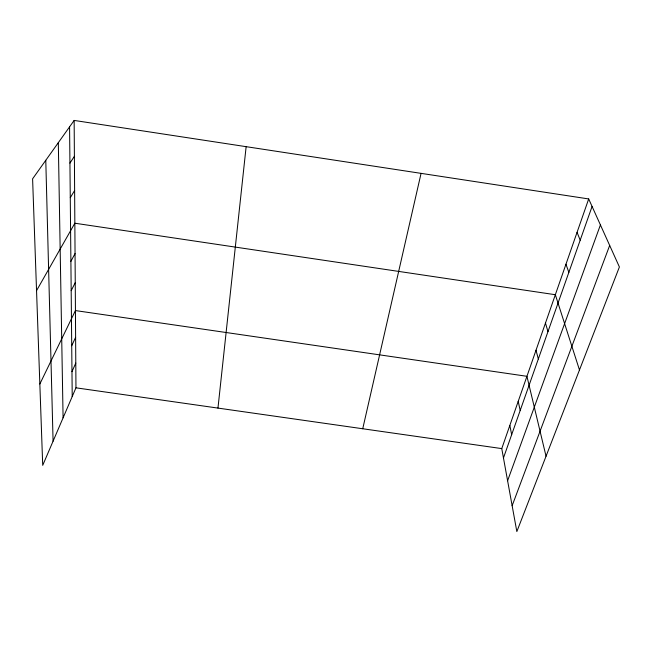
<?xml version="1.0" encoding="UTF-8"?>
<svg xmlns="http://www.w3.org/2000/svg" width="652" height="652" viewBox="0 0 652 652"><rect width="100%" height="100%" fill="white"/><g stroke="black" fill="none" stroke-linecap="round" stroke-linejoin="round"><path stroke-width="0.98" d="M217.964 408.087L246.138 146.667M362.732 428.755L421.07 173.359M588.691 198.941L619.4 266.978L516.84 531.576L501.763 448.6L588.691 198.941L74.149 120.424L32.6 178.827L42.714 465.341L75.958 387.818L74.149 120.424M503.458 457.957L592.081 206.448M507.598 480.752L600.419 224.924M512.138 505.732L609.677 245.437M71.973 371.656L75.787 363.082M71.72 345.756L75.616 337.353M39.845 384.004L75.436 310.572L526.93 376.302L546.042 456.237M71.182 290.67L75.249 282.666M70.889 261.338L75.053 253.579M36.545 290.645L74.85 223.22L555.341 294.72L579.473 369.977M70.269 197.703L74.621 190.531M69.935 163.122L74.393 156.301M75.958 387.818L501.763 448.6M577.061 232.34L580.198 240.172M565.952 264.231L568.854 272.357M545.471 323.058L547.965 331.648M536.017 350.222L538.324 359.007M518.21 401.355L520.198 410.458M509.823 425.43L511.665 434.672M45.779 160.302L53.081 441.168M58.313 142.69L63.089 417.826M69.577 126.855L72.217 396.546"/></g></svg>
